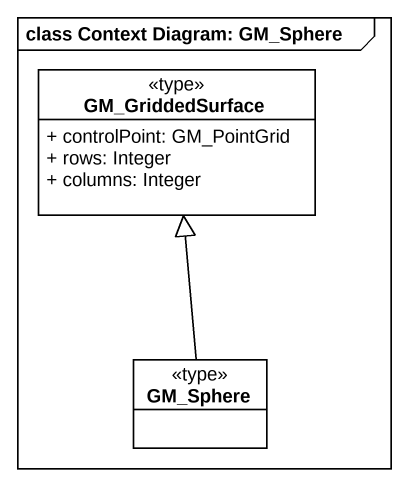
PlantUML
@startuml
mainframe class Context Diagram: GM_Sphere
hide circle
hide empty members
skinparam classAttributeIconSize 0
class GM_GriddedSurface <<type>> {
  + controlPoint: GM_PointGrid
  + rows: Integer
  + columns: Integer
}
class GM_Sphere <<type>>
GM_Sphere -up-|> GM_GriddedSurface
@enduml
